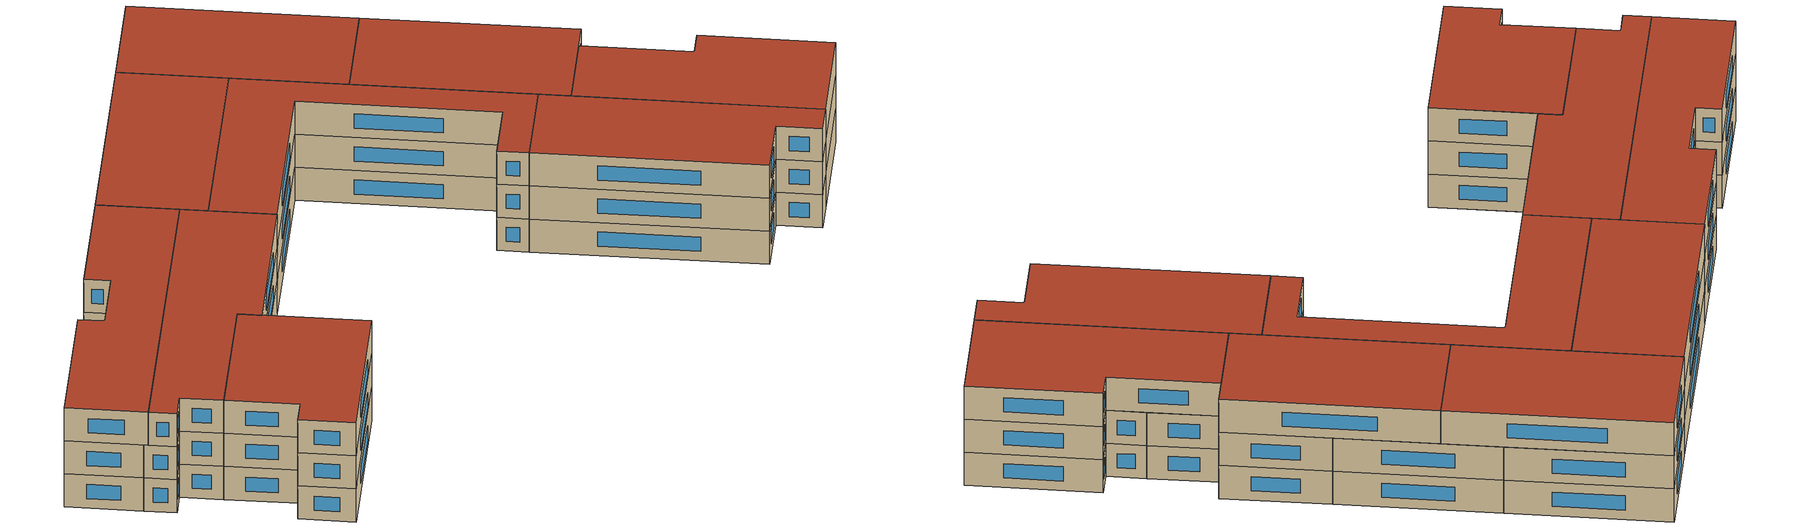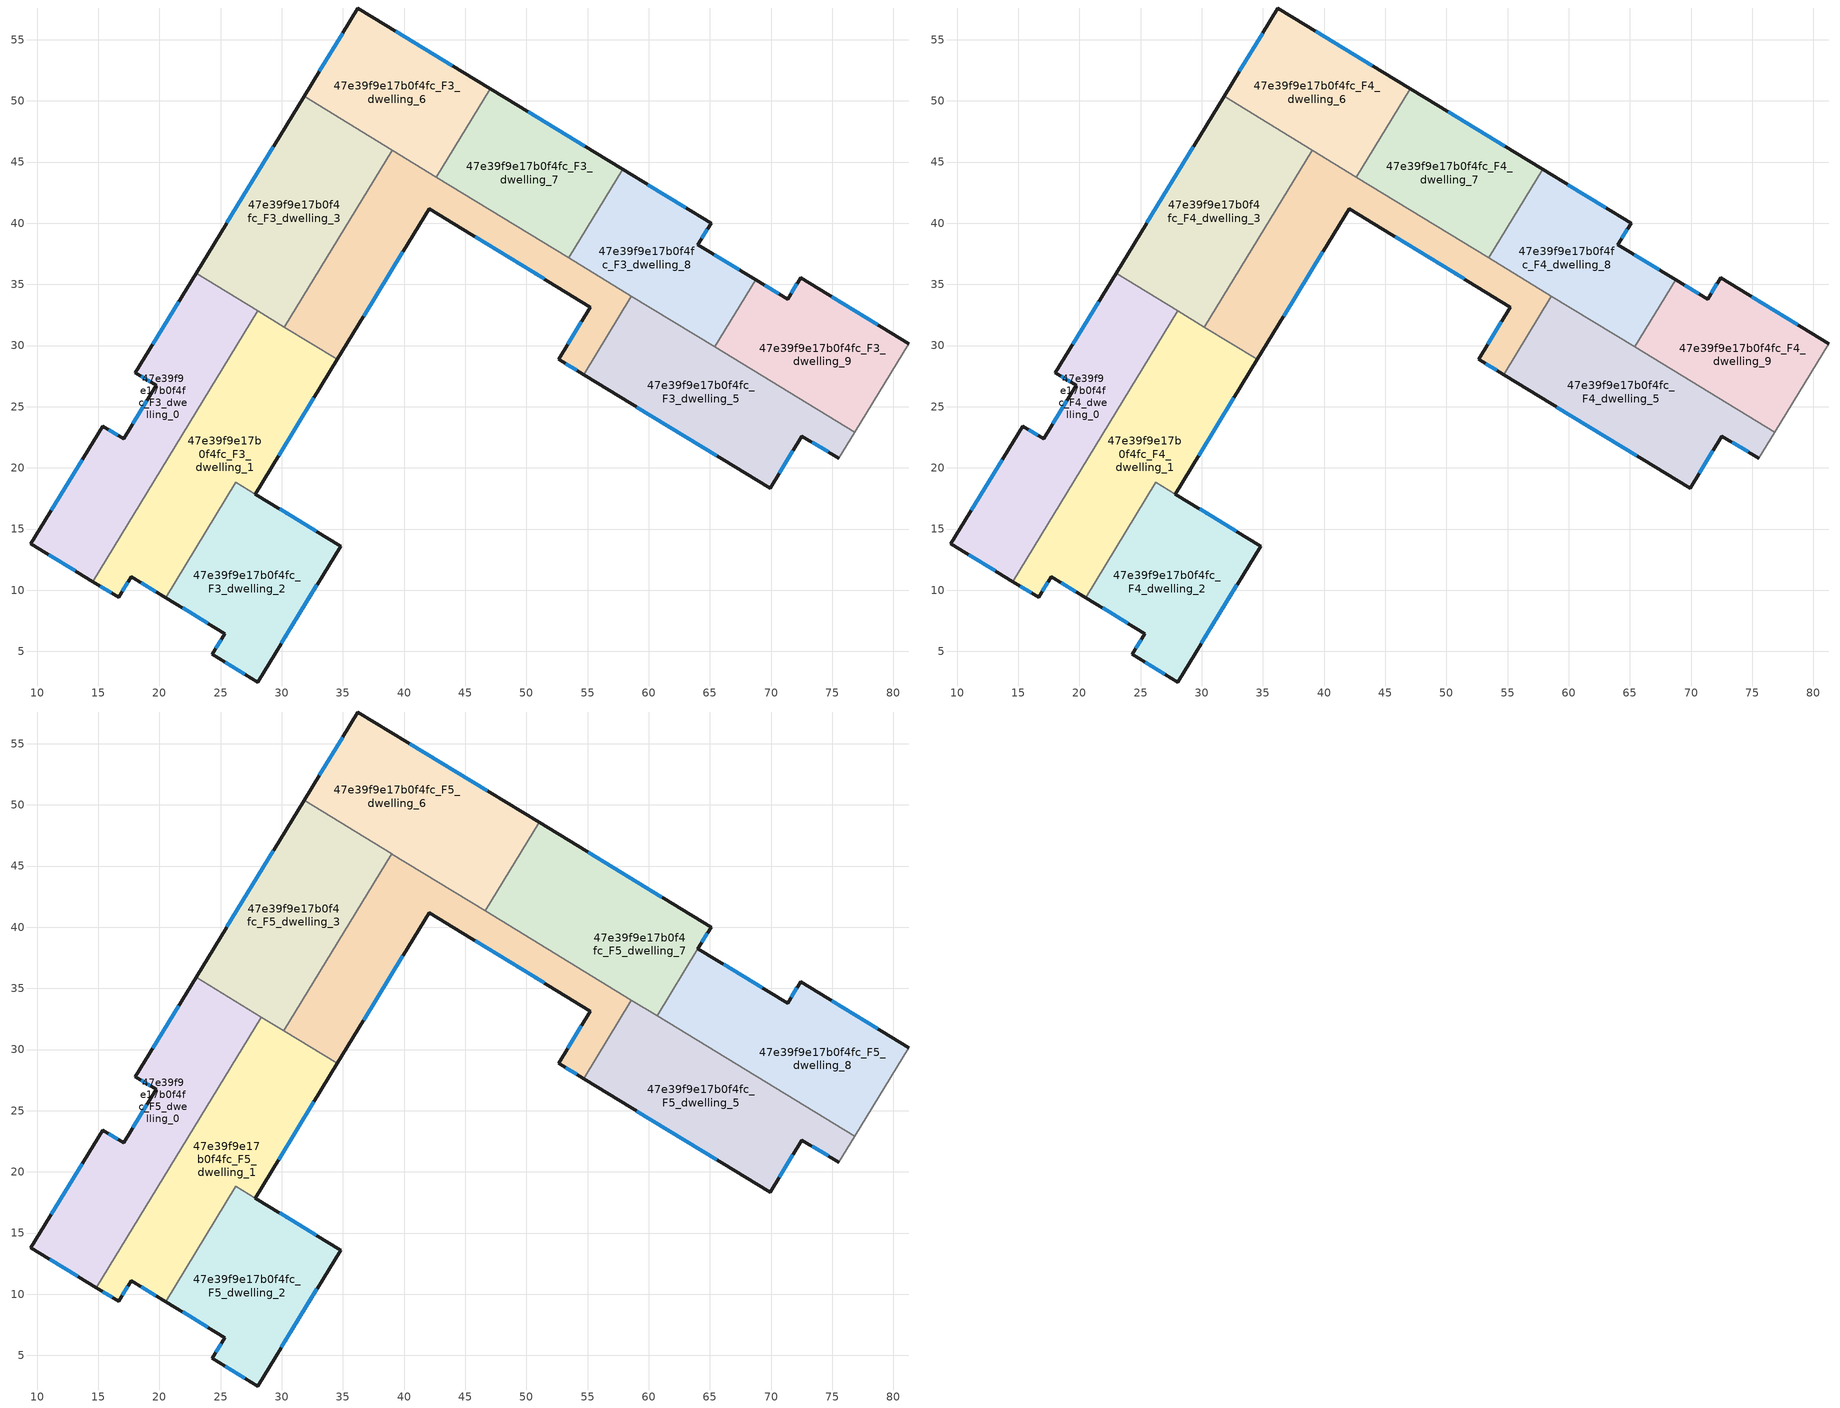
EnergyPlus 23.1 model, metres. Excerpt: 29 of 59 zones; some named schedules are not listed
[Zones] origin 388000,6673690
47e39f9e17b0f4fc_F3_dwelling_0
 floor to 47e39f9e17b0f4fc_F2_dwelling_0 (EU_floor_Construction): 28.04,32.83 14.55,10.71 9.5,13.79 15.37,23.41 17.08,22.37 19.75,26.74 18.04,27.79 23,35.91 z9
 wall outside (EU_wall_Construction): 23,35.91 18.04,27.79 19.75,26.74 17.08,22.37 15.37,23.41 9.5,13.79 14.55,10.71 z9:12
 wall to 47e39f9e17b0f4fc_F3_dwelling_1 (EU_wall_Construction): 14.55,10.71 28.04,32.83 z9:12
 wall to 47e39f9e17b0f4fc_F3_dwelling_3 (EU_wall_Construction): 28.04,32.83 23,35.91 z9:12
 window (EU_Window_Construction): 18.98,25.49 17.84,23.62 / 18.53,27.49 19.26,27.04 / 21.58,33.59 19.46,30.11 / 10.94,12.91 13.11,11.59 / 13.69,20.66 11.18,16.54 / 16.59,22.66 15.86,23.11 z9.86:11.14
47e39f9e17b0f4fc_F3_dwelling_1
 floor to 47e39f9e17b0f4fc_F2_dwelling_1 (EU_floor_Construction): 34.54,28.87 27.83,17.86 26.26,18.82 20.51,9.4 17.69,11.11 16.66,9.42 14.55,10.71 28.04,32.83 z9
 wall outside (EU_wall_Construction): 27.83,17.86 34.54,28.87 / 14.55,10.71 16.66,9.42 17.69,11.11 20.51,9.4 z9:12
 wall to 47e39f9e17b0f4fc_F3_dwelling_2 (EU_wall_Construction): 20.51,9.4 26.26,18.82 27.83,17.86 z9:12
 wall to 47e39f9e17b0f4fc_F3_dwelling_4 (EU_wall_Construction): 34.54,28.87 30.2,31.51 z9:12
 wall to 47e39f9e17b0f4fc_F3_dwelling_3 (EU_wall_Construction): 30.2,31.51 28.04,32.83 z9:12
 window (EU_Window_Construction): 29.75,21.01 32.63,25.72 / 18.5,10.62 19.7,9.89 / 16.95,9.91 17.4,10.63 / 15.15,10.34 16.06,9.79 z9.86:11.14
47e39f9e17b0f4fc_F3_dwelling_2
 floor to 47e39f9e17b0f4fc_F2_dwelling_2 (EU_floor_Construction): 34.8,13.61 28.02,2.5 24.31,4.76 25.34,6.45 20.51,9.4 26.26,18.82 z9
 wall outside (EU_wall_Construction): 20.51,9.4 25.34,6.45 24.31,4.76 28.02,2.5 34.8,13.61 27.83,17.86 z9:12
 window (EU_Window_Construction): 29.96,5.67 32.87,10.44 / 25.37,4.11 26.96,3.14 / 25.05,5.97 24.61,5.24 / 21.89,8.55 23.96,7.29 / 32.81,14.83 29.83,16.65 z9.86:11.14
47e39f9e17b0f4fc_F3_dwelling_3
 floor to 47e39f9e17b0f4fc_F2_dwelling_3 (EU_floor_Construction): 39.02,45.98 30.2,31.51 23,35.91 31.82,50.37 z9
 wall outside (EU_wall_Construction): 31.82,50.37 23,35.91 z9:12
 wall to 47e39f9e17b0f4fc_F3_dwelling_4 (EU_wall_Construction): 30.2,31.51 39.02,45.98 z9:12
 wall to 47e39f9e17b0f4fc_F3_dwelling_6 (EU_wall_Construction): 39.02,45.98 31.82,50.37 z9:12
 window (EU_Window_Construction): 29.3,46.24 25.52,40.04 z9.86:11.14
47e39f9e17b0f4fc_F3_dwelling_4
 floor to 47e39f9e17b0f4fc_F2_dwelling_4 (EU_floor_Construction): 58.59,34.04 54.68,27.63 52.64,28.87 55.23,33.14 42.05,41.18 34.54,28.87 30.2,31.51 39.02,45.98 z9
 wall outside (EU_wall_Construction): 34.54,28.87 42.05,41.18 55.23,33.14 52.64,28.87 54.68,27.63 z9:12
 wall to 47e39f9e17b0f4fc_F3_dwelling_5 (EU_wall_Construction): 54.68,27.63 58.59,34.04 z9:12
 wall to 47e39f9e17b0f4fc_F3_dwelling_7 (EU_wall_Construction): 53.45,37.18 42.64,43.77 z9:12
 wall to 47e39f9e17b0f4fc_F3_dwelling_6 (EU_wall_Construction): 42.64,43.77 39.02,45.98 z9:12
 wall to 47e39f9e17b0f4fc_F3_dwelling_8 (EU_wall_Construction): 58.59,34.04 53.45,37.18 z9:12
 window (EU_Window_Construction): 36.69,32.38 39.91,37.66 / 53.22,28.52 54.1,27.98 / 54.49,31.92 53.38,30.09 / 45.82,38.89 51.47,35.44 z9.86:11.14
47e39f9e17b0f4fc_F3_dwelling_5
 floor to 47e39f9e17b0f4fc_F2_dwelling_5 (EU_floor_Construction): 76.82,22.92 75.51,20.78 72.53,22.6 69.92,18.33 54.68,27.63 58.59,34.04 z9
 wall outside (EU_wall_Construction): 54.68,27.63 69.92,18.33 72.53,22.6 75.51,20.78 z9:12
 wall adiabatic (EU_wall_Construction): 75.51,20.78 76.82,22.92 z9:12
 wall to 47e39f9e17b0f4fc_F3_dwelling_9 (EU_wall_Construction): 76.82,22.92 65.39,29.9 z9:12
 wall to 47e39f9e17b0f4fc_F3_dwelling_8 (EU_wall_Construction): 65.39,29.9 58.59,34.04 z9:12
 window (EU_Window_Construction): 73.38,22.08 74.66,21.3 / 70.67,19.55 71.78,21.38 / 59.03,24.97 65.57,20.99 z9.86:11.14
47e39f9e17b0f4fc_F3_dwelling_6
 floor to 47e39f9e17b0f4fc_F2_dwelling_6 (EU_floor_Construction): 47.04,51 42.64,43.77 31.82,50.37 36.23,57.59 z9
 wall outside (EU_wall_Construction): 47.04,51 36.23,57.59 31.82,50.37 z9:12
 wall to 47e39f9e17b0f4fc_F3_dwelling_7 (EU_wall_Construction): 42.64,43.77 47.04,51 z9:12
 window (EU_Window_Construction): 34.97,55.53 33.08,52.43 / 43.95,52.88 39.32,55.71 z9.86:11.14
47e39f9e17b0f4fc_F3_dwelling_7
 floor to 47e39f9e17b0f4fc_F2_dwelling_7 (EU_floor_Construction): 57.86,44.41 53.45,37.18 42.64,43.77 47.04,51 z9
 wall outside (EU_wall_Construction): 57.86,44.41 47.04,51 z9:12
 wall to 47e39f9e17b0f4fc_F3_dwelling_8 (EU_wall_Construction): 53.45,37.18 57.86,44.41 z9:12
 window (EU_Window_Construction): 54.77,46.29 50.13,49.12 z9.86:11.14
47e39f9e17b0f4fc_F3_dwelling_8
 floor to 47e39f9e17b0f4fc_F2_dwelling_8 (EU_floor_Construction): 65.09,40 64.02,38.25 68.74,35.38 65.39,29.9 53.45,37.18 57.86,44.41 z9
 wall outside (EU_wall_Construction): 68.74,35.38 64.02,38.25 65.09,40 57.86,44.41 z9:12
 wall to 47e39f9e17b0f4fc_F3_dwelling_9 (EU_wall_Construction): 65.39,29.9 68.74,35.38 z9:12
 window (EU_Window_Construction): 63.02,41.26 59.92,43.15 / 64.33,38.75 64.79,39.5 / 67.39,36.2 65.37,37.43 z9.86:11.14
47e39f9e17b0f4fc_F3_dwelling_9
 floor to 47e39f9e17b0f4fc_F2_dwelling_9 (EU_floor_Construction): 81.24,30.17 76.82,22.92 65.39,29.9 68.74,35.38 71.36,33.79 72.42,35.54 z9
 wall outside (EU_wall_Construction): 81.24,30.17 72.42,35.54 71.36,33.79 68.74,35.38 z9:12
 wall adiabatic (EU_wall_Construction): 76.82,22.92 81.24,30.17 z9:12
 window (EU_Window_Construction): 70.61,34.24 69.48,34.93 / 72.12,35.04 71.66,34.29 / 78.72,31.7 74.94,34 z9.86:11.14
47e39f9e17b0f4fc_F4_dwelling_0
 floor to 47e39f9e17b0f4fc_F3_dwelling_0 (EU_floor_Construction): 28.04,32.83 14.55,10.71 9.5,13.79 15.37,23.41 17.08,22.37 19.75,26.74 18.04,27.79 23,35.91 z12
 wall outside (EU_wall_Construction): 23,35.91 18.04,27.79 19.75,26.74 17.08,22.37 15.37,23.41 9.5,13.79 14.55,10.71 z12:15
 wall to 47e39f9e17b0f4fc_F4_dwelling_1 (EU_wall_Construction): 14.55,10.71 28.04,32.83 z12:15
 wall to 47e39f9e17b0f4fc_F4_dwelling_3 (EU_wall_Construction): 28.04,32.83 23,35.91 z12:15
 window (EU_Window_Construction): 18.98,25.49 17.84,23.62 / 18.53,27.49 19.26,27.04 / 21.58,33.59 19.46,30.11 / 10.94,12.91 13.11,11.59 / 13.69,20.66 11.18,16.54 / 16.59,22.66 15.86,23.11 z12.86:14.14
47e39f9e17b0f4fc_F4_dwelling_1
 floor to 47e39f9e17b0f4fc_F3_dwelling_1 (EU_floor_Construction): 34.54,28.87 27.83,17.86 26.26,18.82 20.51,9.4 17.69,11.11 16.66,9.42 14.55,10.71 28.04,32.83 z12
 wall outside (EU_wall_Construction): 27.83,17.86 34.54,28.87 / 14.55,10.71 16.66,9.42 17.69,11.11 20.51,9.4 z12:15
 wall to 47e39f9e17b0f4fc_F4_dwelling_2 (EU_wall_Construction): 20.51,9.4 26.26,18.82 27.83,17.86 z12:15
 wall to 47e39f9e17b0f4fc_F4_dwelling_4 (EU_wall_Construction): 34.54,28.87 30.2,31.51 z12:15
 wall to 47e39f9e17b0f4fc_F4_dwelling_3 (EU_wall_Construction): 30.2,31.51 28.04,32.83 z12:15
 window (EU_Window_Construction): 29.75,21.01 32.63,25.72 / 18.5,10.62 19.7,9.89 / 16.95,9.91 17.4,10.63 / 15.15,10.34 16.06,9.79 z12.86:14.14
47e39f9e17b0f4fc_F4_dwelling_2
 floor to 47e39f9e17b0f4fc_F3_dwelling_2 (EU_floor_Construction): 34.8,13.61 28.02,2.5 24.31,4.76 25.34,6.45 20.51,9.4 26.26,18.82 z12
 wall outside (EU_wall_Construction): 20.51,9.4 25.34,6.45 24.31,4.76 28.02,2.5 34.8,13.61 27.83,17.86 z12:15
 window (EU_Window_Construction): 29.96,5.67 32.87,10.44 / 25.37,4.11 26.96,3.14 / 25.05,5.97 24.61,5.24 / 21.89,8.55 23.96,7.29 / 32.81,14.83 29.83,16.65 z12.86:14.14
47e39f9e17b0f4fc_F4_dwelling_3
 floor to 47e39f9e17b0f4fc_F3_dwelling_3 (EU_floor_Construction): 39.02,45.98 30.2,31.51 23,35.91 31.82,50.37 z12
 wall outside (EU_wall_Construction): 31.82,50.37 23,35.91 z12:15
 wall to 47e39f9e17b0f4fc_F4_dwelling_4 (EU_wall_Construction): 30.2,31.51 39.02,45.98 z12:15
 wall to 47e39f9e17b0f4fc_F4_dwelling_6 (EU_wall_Construction): 39.02,45.98 31.82,50.37 z12:15
 window (EU_Window_Construction): 29.3,46.24 25.52,40.04 z12.86:14.14
47e39f9e17b0f4fc_F4_dwelling_4
 floor to 47e39f9e17b0f4fc_F3_dwelling_4 (EU_floor_Construction): 58.59,34.04 54.68,27.63 52.64,28.87 55.23,33.14 42.05,41.18 34.54,28.87 30.2,31.51 39.02,45.98 z12
 wall outside (EU_wall_Construction): 34.54,28.87 42.05,41.18 55.23,33.14 52.64,28.87 54.68,27.63 z12:15
 wall to 47e39f9e17b0f4fc_F4_dwelling_5 (EU_wall_Construction): 54.68,27.63 58.59,34.04 z12:15
 wall to 47e39f9e17b0f4fc_F4_dwelling_7 (EU_wall_Construction): 53.45,37.18 42.64,43.77 z12:15
 wall to 47e39f9e17b0f4fc_F4_dwelling_6 (EU_wall_Construction): 42.64,43.77 39.02,45.98 z12:15
 wall to 47e39f9e17b0f4fc_F4_dwelling_8 (EU_wall_Construction): 58.59,34.04 53.45,37.18 z12:15
 window (EU_Window_Construction): 36.69,32.38 39.91,37.66 / 53.22,28.52 54.1,27.98 / 54.49,31.92 53.38,30.09 / 45.82,38.89 51.47,35.44 z12.86:14.14
47e39f9e17b0f4fc_F4_dwelling_5
 floor to 47e39f9e17b0f4fc_F3_dwelling_5 (EU_floor_Construction): 76.82,22.92 75.51,20.78 72.53,22.6 69.92,18.33 54.68,27.63 58.59,34.04 z12
 wall outside (EU_wall_Construction): 54.68,27.63 69.92,18.33 72.53,22.6 75.51,20.78 z12:15
 wall adiabatic (EU_wall_Construction): 75.51,20.78 76.82,22.92 z12:15
 wall to 47e39f9e17b0f4fc_F4_dwelling_9 (EU_wall_Construction): 76.82,22.92 65.39,29.9 z12:15
 wall to 47e39f9e17b0f4fc_F4_dwelling_8 (EU_wall_Construction): 65.39,29.9 58.59,34.04 z12:15
 window (EU_Window_Construction): 73.38,22.08 74.66,21.3 / 70.67,19.55 71.78,21.38 / 59.03,24.97 65.57,20.99 z12.86:14.14
47e39f9e17b0f4fc_F4_dwelling_6
 floor to 47e39f9e17b0f4fc_F3_dwelling_6 (EU_floor_Construction): 47.04,51 42.64,43.77 31.82,50.37 36.23,57.59 z12
 wall outside (EU_wall_Construction): 47.04,51 36.23,57.59 31.82,50.37 z12:15
 wall to 47e39f9e17b0f4fc_F4_dwelling_7 (EU_wall_Construction): 42.64,43.77 47.04,51 z12:15
 window (EU_Window_Construction): 34.97,55.53 33.08,52.43 / 43.95,52.88 39.32,55.71 z12.86:14.14
47e39f9e17b0f4fc_F4_dwelling_7
 floor to 47e39f9e17b0f4fc_F3_dwelling_7 (EU_floor_Construction): 57.86,44.41 53.45,37.18 42.64,43.77 47.04,51 z12
 wall outside (EU_wall_Construction): 57.86,44.41 47.04,51 z12:15
 wall to 47e39f9e17b0f4fc_F4_dwelling_8 (EU_wall_Construction): 53.45,37.18 57.86,44.41 z12:15
 window (EU_Window_Construction): 54.77,46.29 50.13,49.12 z12.86:14.14
47e39f9e17b0f4fc_F4_dwelling_8
 floor to 47e39f9e17b0f4fc_F3_dwelling_8 (EU_floor_Construction): 65.09,40 64.02,38.25 68.74,35.38 65.39,29.9 53.45,37.18 57.86,44.41 z12
 wall outside (EU_wall_Construction): 68.74,35.38 64.02,38.25 65.09,40 57.86,44.41 z12:15
 wall to 47e39f9e17b0f4fc_F4_dwelling_9 (EU_wall_Construction): 65.39,29.9 68.74,35.38 z12:15
 window (EU_Window_Construction): 63.02,41.26 59.92,43.15 / 64.33,38.75 64.79,39.5 / 67.39,36.2 65.37,37.43 z12.86:14.14
47e39f9e17b0f4fc_F4_dwelling_9
 floor to 47e39f9e17b0f4fc_F3_dwelling_9 (EU_floor_Construction): 81.24,30.17 76.82,22.92 65.39,29.9 68.74,35.38 71.36,33.79 72.42,35.54 z12
 wall outside (EU_wall_Construction): 81.24,30.17 72.42,35.54 71.36,33.79 68.74,35.38 z12:15
 wall adiabatic (EU_wall_Construction): 76.82,22.92 81.24,30.17 z12:15
 window (EU_Window_Construction): 70.61,34.24 69.48,34.93 / 72.12,35.04 71.66,34.29 / 78.72,31.7 74.94,34 z12.86:14.14
47e39f9e17b0f4fc_F5_dwelling_0
 floor to 47e39f9e17b0f4fc_F4_dwelling_0 (EU_floor_Construction): 28.04,32.83 14.55,10.71 9.5,13.79 15.37,23.41 17.08,22.37 19.75,26.74 18.04,27.79 23,35.91 z15
 floor to 47e39f9e17b0f4fc_F4_dwelling_1 (EU_floor_Construction): 28.34,32.65 14.85,10.53 14.55,10.71 28.04,32.83 z15
 wall outside (EU_wall_Construction): 23,35.91 18.04,27.79 19.75,26.74 17.08,22.37 15.37,23.41 9.5,13.79 14.85,10.53 z15:18
 wall to 47e39f9e17b0f4fc_F5_dwelling_1 (EU_wall_Construction): 14.85,10.53 28.34,32.65 z15:18
 wall to 47e39f9e17b0f4fc_F5_dwelling_3 (EU_wall_Construction): 28.34,32.65 23,35.91 z15:18
 window (EU_Window_Construction): 13.69,20.66 11.18,16.54 / 16.59,22.66 15.86,23.11 / 18.98,25.49 17.84,23.62 / 18.53,27.49 19.26,27.04 / 21.58,33.59 19.46,30.11 / 11.03,12.86 13.32,11.46 z15.86:17.14
 roof outside (EU_roof_Construction): 14.85,10.53 28.34,32.65 23,35.91 18.04,27.79 19.75,26.74 17.08,22.37 15.37,23.41 9.5,13.79 z18
47e39f9e17b0f4fc_F5_dwelling_1
 floor to 47e39f9e17b0f4fc_F4_dwelling_1 (EU_floor_Construction): 34.54,28.87 27.83,17.86 26.26,18.82 20.51,9.4 17.69,11.11 16.66,9.42 14.85,10.53 28.34,32.65 z15
 wall outside (EU_wall_Construction): 27.83,17.86 34.54,28.87 / 14.85,10.53 16.66,9.42 17.69,11.11 20.51,9.4 z15:18
 wall to 47e39f9e17b0f4fc_F5_dwelling_2 (EU_wall_Construction): 20.51,9.4 26.26,18.82 27.83,17.86 z15:18
 wall to 47e39f9e17b0f4fc_F5_dwelling_4 (EU_wall_Construction): 34.54,28.87 30.15,31.55 z15:18
 wall to 47e39f9e17b0f4fc_F5_dwelling_3 (EU_wall_Construction): 30.15,31.54 28.34,32.65 z15:18
 window (EU_Window_Construction): 29.75,21.01 32.63,25.72 / 18.5,10.62 19.7,9.89 / 16.95,9.91 17.4,10.63 / 15.37,10.21 16.14,9.74 z15.86:17.14
 roof outside (EU_roof_Construction): 27.83,17.86 34.54,28.87 28.34,32.65 14.85,10.53 16.66,9.42 17.69,11.11 20.51,9.4 26.26,18.82 z18
47e39f9e17b0f4fc_F5_dwelling_2
 floor to 47e39f9e17b0f4fc_F4_dwelling_2 (EU_floor_Construction): 34.8,13.61 28.02,2.5 24.31,4.76 25.34,6.45 20.51,9.4 26.26,18.82 z15
 wall outside (EU_wall_Construction): 20.51,9.4 25.34,6.45 24.31,4.76 28.02,2.5 34.8,13.61 27.83,17.86 z15:18
 window (EU_Window_Construction): 29.96,5.67 32.87,10.44 / 25.37,4.11 26.96,3.14 / 25.05,5.97 24.61,5.24 / 21.89,8.55 23.96,7.29 / 32.81,14.83 29.83,16.65 z15.86:17.14
 roof outside (EU_roof_Construction): 28.02,2.5 34.8,13.61 26.26,18.82 20.51,9.4 25.34,6.45 24.31,4.76 z18
47e39f9e17b0f4fc_F5_dwelling_3
 floor to 47e39f9e17b0f4fc_F4_dwelling_3 (EU_floor_Construction): 38.97,46.01 30.15,31.55 23,35.91 31.82,50.37 z15
 wall outside (EU_wall_Construction): 31.82,50.37 23,35.91 z15:18
 wall to 47e39f9e17b0f4fc_F5_dwelling_4 (EU_wall_Construction): 30.15,31.54 38.97,46.01 z15:18
 wall to 47e39f9e17b0f4fc_F5_dwelling_6 (EU_wall_Construction): 38.97,46.01 31.82,50.37 z15:18
 window (EU_Window_Construction): 29.3,46.24 25.52,40.04 z15.86:17.14
 roof outside (EU_roof_Construction): 30.15,31.54 38.97,46.01 31.82,50.37 23,35.91 z18
47e39f9e17b0f4fc_F5_dwelling_4
 floor to 47e39f9e17b0f4fc_F4_dwelling_4 (EU_floor_Construction): 58.59,34.04 54.68,27.63 52.64,28.87 55.23,33.14 42.05,41.18 34.54,28.87 30.2,31.51 39.02,45.98 z15
 floor to 47e39f9e17b0f4fc_F4_dwelling_3 (EU_floor_Construction): 39.02,45.98 30.2,31.51 30.15,31.55 38.97,46.01 z15
 wall outside (EU_wall_Construction): 34.54,28.87 42.05,41.18 55.23,33.14 52.64,28.87 54.68,27.63 z15:18
 wall to 47e39f9e17b0f4fc_F5_dwelling_5 (EU_wall_Construction): 54.68,27.63 58.59,34.04 z15:18
 wall to 47e39f9e17b0f4fc_F5_dwelling_7 (EU_wall_Construction): 58.59,34.04 46.62,41.34 z15:18
 wall to 47e39f9e17b0f4fc_F5_dwelling_6 (EU_wall_Construction): 46.62,41.34 38.97,46.01 z15:18
 window (EU_Window_Construction): 36.69,32.38 39.91,37.66 / 53.22,28.52 54.1,27.98 / 54.49,31.92 53.38,30.09 / 45.82,38.89 51.47,35.44 z15.86:17.14
 roof outside (EU_roof_Construction): 54.68,27.63 58.59,34.04 38.97,46.01 30.15,31.54 34.54,28.87 42.05,41.18 55.23,33.14 52.64,28.87 z18
47e39f9e17b0f4fc_F5_dwelling_5
 floor to 47e39f9e17b0f4fc_F4_dwelling_5 (EU_floor_Construction): 76.82,22.92 75.51,20.78 72.53,22.6 69.92,18.33 54.68,27.63 58.59,34.04 z15
 wall outside (EU_wall_Construction): 54.68,27.63 69.92,18.33 72.53,22.6 75.51,20.78 z15:18
 wall adiabatic (EU_wall_Construction): 75.51,20.78 76.82,22.92 z15:18
 wall to 47e39f9e17b0f4fc_F5_dwelling_8 (EU_wall_Construction): 76.82,22.92 60.68,32.77 z15:18
 wall to 47e39f9e17b0f4fc_F5_dwelling_7 (EU_wall_Construction): 60.68,32.77 58.59,34.04 z15:18
 window (EU_Window_Construction): 73.38,22.08 74.66,21.3 / 70.67,19.55 71.78,21.38 / 59.03,24.97 65.57,20.99 z15.86:17.14
 roof outside (EU_roof_Construction): 75.51,20.78 76.82,22.92 58.59,34.04 54.68,27.63 69.92,18.33 72.53,22.6 z18
47e39f9e17b0f4fc_F5_dwelling_6
 floor to 47e39f9e17b0f4fc_F4_dwelling_6 (EU_floor_Construction): 47.04,51 42.64,43.77 31.82,50.37 36.23,57.59 z15
 floor to 47e39f9e17b0f4fc_F4_dwelling_7 (EU_floor_Construction): 51.03,48.57 46.62,41.34 42.64,43.77 47.04,51 z15
 wall outside (EU_wall_Construction): 51.03,48.57 36.23,57.59 31.82,50.37 z15:18
 wall to 47e39f9e17b0f4fc_F5_dwelling_7 (EU_wall_Construction): 46.62,41.34 51.03,48.57 z15:18
 window (EU_Window_Construction): 34.97,55.53 33.08,52.43 / 46.8,51.15 40.46,55.01 z15.86:17.14
 roof outside (EU_roof_Construction): 46.62,41.34 51.03,48.57 36.23,57.59 31.82,50.37 z18
47e39f9e17b0f4fc_F5_dwelling_7
 floor to 47e39f9e17b0f4fc_F4_dwelling_8 (EU_floor_Construction): 65.09,40 60.68,32.77 53.45,37.18 57.86,44.41 z15
 floor to 47e39f9e17b0f4fc_F4_dwelling_7 (EU_floor_Construction): 57.86,44.41 53.45,37.18 46.62,41.34 51.03,48.57 z15
 wall outside (EU_wall_Construction): 64.02,38.25 65.09,40 51.03,48.57 z15:18
 wall to 47e39f9e17b0f4fc_F5_dwelling_8 (EU_wall_Construction): 60.68,32.77 64.02,38.25 z15:18
 window (EU_Window_Construction): 61.07,42.45 55.05,46.12 / 64.33,38.75 64.79,39.5 z15.86:17.14
 roof outside (EU_roof_Construction): 60.68,32.77 65.09,40 51.03,48.57 46.62,41.34 z18
47e39f9e17b0f4fc_F5_dwelling_8
 floor to 47e39f9e17b0f4fc_F4_dwelling_8 (EU_floor_Construction): 68.74,35.38 65.39,29.9 60.68,32.77 64.02,38.25 z15
 floor to 47e39f9e17b0f4fc_F4_dwelling_9 (EU_floor_Construction): 81.24,30.17 76.82,22.92 65.39,29.9 68.74,35.38 71.36,33.79 72.42,35.54 z15
 wall outside (EU_wall_Construction): 81.24,30.17 72.42,35.54 71.36,33.79 64.02,38.25 z15:18
 wall adiabatic (EU_wall_Construction): 76.82,22.92 81.24,30.17 z15:18
 window (EU_Window_Construction): 69.26,35.06 66.12,36.98 / 72.12,35.04 71.66,34.29 / 78.72,31.7 74.94,34 z15.86:17.14
 roof outside (EU_roof_Construction): 76.82,22.92 81.24,30.17 72.42,35.54 71.36,33.79 64.02,38.25 60.68,32.77 z18
[Building]
EU S2 Campaign: North Axis=0; Terrain=City; Solar Distribution=FullExterior
[Site:Location]
Helsinki-Vantaa.AP: Latitude=60.317; Longitude=24.963; Time Zone=2; Elevation=54.6
[SizingPeriod:WeatherFileDays]
AnnualSizingPeriod: Begin Month=1; Begin Day of Month=1; End Month=12; End Day of Month=31; Day of Week for Start Day=Monday; Use Weather File Daylight Saving Period=No; Use Weather File Rain and Snow Indicators=No
[MATERIAL]
EU_InternalMass_Material: Roughness=MediumRough; Thickness=0.1; Conductivity=1; Density=1800; Specific Heat=900; Thermal Absorptance=0.9; Solar Absorptance=0.7; Visible Absorptance=0.7
[MATERIAL:NOMASS] Roughness=MediumRough; Thermal Absorptance=0.9; Solar Absorptance=0.7; Visible Absorptance=0.7
Name | Thermal Resistance
EU_wall_NoMass | 5.91765
EU_roof_NoMass | 11.1778
EU_floor_NoMass | 6.2875
[WINDOWMATERIAL:SIMPLEGLAZINGSYSTEM]
EU_Window_SimpleGlazing: UFactor=0.994035; Solar Heat Gain Coefficient=0.7; Visible Transmittance=0.7
[CONSTRUCTION]
EU_wall_Construction: EU_wall_NoMass
EU_roof_Construction: EU_roof_NoMass
EU_floor_Construction: EU_floor_NoMass
EU_Window_Construction: EU_Window_SimpleGlazing
EU_InternalMass_Construction: EU_InternalMass_Material
[ZONE] Type=1; Multiplier=1; Ceiling Height=autocalculate; Floor Area=autocalculate; Part of Total Floor Area=Yes
Name | Volume
47e39f9e17b0f4fc_F3_dwelling_0; 47e39f9e17b0f4fc_F4_dwelling_0 | 428.832
47e39f9e17b0f4fc_F5_dwelling_0 | 455.975
47e39f9e17b0f4fc_F3_dwelling_1; 47e39f9e17b0f4fc_F4_dwelling_1 | 500.222
47e39f9e17b0f4fc_F5_dwelling_1 | 473.076
47e39f9e17b0f4fc_F3_dwelling_2; 47e39f9e17b0f4fc_F4_dwelling_2; 47e39f9e17b0f4fc_F5_dwelling_2 | 357.409
47e39f9e17b0f4fc_F3_dwelling_3; 47e39f9e17b0f4fc_F4_dwelling_3 | 428.802
47e39f9e17b0f4fc_F5_dwelling_3 | 425.769
47e39f9e17b0f4fc_F3_dwelling_4; 47e39f9e17b0f4fc_F4_dwelling_4 | 428.808
47e39f9e17b0f4fc_F5_dwelling_4 | 431.838
47e39f9e17b0f4fc_F3_dwelling_5; 47e39f9e17b0f4fc_F4_dwelling_5; 47e39f9e17b0f4fc_F5_dwelling_5 | 428.761
47e39f9e17b0f4fc_F3_dwelling_6; 47e39f9e17b0f4fc_F4_dwelling_6 | 321.594
47e39f9e17b0f4fc_F5_dwelling_6 | 440.155
47e39f9e17b0f4fc_F3_dwelling_7; 47e39f9e17b0f4fc_F4_dwelling_7 | 321.639
47e39f9e17b0f4fc_F5_dwelling_7 | 418.388
47e39f9e17b0f4fc_F3_dwelling_8; 47e39f9e17b0f4fc_F4_dwelling_8 | 321.632
47e39f9e17b0f4fc_F5_dwelling_8 | 427.951
47e39f9e17b0f4fc_F3_dwelling_9; 47e39f9e17b0f4fc_F4_dwelling_9 | 321.63
[INTERNALMASS] Construction=EU_InternalMass_Construction
Name | Zone or ZoneList | Surface Area
47e39f9e17b0f4fc_F3_dwelling_0_EU_InternalMass | 47e39f9e17b0f4fc_F3_dwelling_0 | 142.944
47e39f9e17b0f4fc_F3_dwelling_1_EU_InternalMass | 47e39f9e17b0f4fc_F3_dwelling_1 | 166.741
47e39f9e17b0f4fc_F3_dwelling_2_EU_InternalMass | 47e39f9e17b0f4fc_F3_dwelling_2 | 119.136
47e39f9e17b0f4fc_F3_dwelling_3_EU_InternalMass | 47e39f9e17b0f4fc_F3_dwelling_3 | 142.934
47e39f9e17b0f4fc_F3_dwelling_4_EU_InternalMass | 47e39f9e17b0f4fc_F3_dwelling_4 | 142.936
47e39f9e17b0f4fc_F3_dwelling_5_EU_InternalMass | 47e39f9e17b0f4fc_F3_dwelling_5 | 142.92
47e39f9e17b0f4fc_F3_dwelling_6_EU_InternalMass | 47e39f9e17b0f4fc_F3_dwelling_6 | 107.198
47e39f9e17b0f4fc_F3_dwelling_7_EU_InternalMass | 47e39f9e17b0f4fc_F3_dwelling_7 | 107.213
47e39f9e17b0f4fc_F3_dwelling_8_EU_InternalMass | 47e39f9e17b0f4fc_F3_dwelling_8 | 107.211
47e39f9e17b0f4fc_F3_dwelling_9_EU_InternalMass | 47e39f9e17b0f4fc_F3_dwelling_9 | 107.21
47e39f9e17b0f4fc_F4_dwelling_0_EU_InternalMass | 47e39f9e17b0f4fc_F4_dwelling_0 | 142.944
47e39f9e17b0f4fc_F4_dwelling_1_EU_InternalMass | 47e39f9e17b0f4fc_F4_dwelling_1 | 166.741
47e39f9e17b0f4fc_F4_dwelling_2_EU_InternalMass | 47e39f9e17b0f4fc_F4_dwelling_2 | 119.136
47e39f9e17b0f4fc_F4_dwelling_3_EU_InternalMass | 47e39f9e17b0f4fc_F4_dwelling_3 | 142.934
47e39f9e17b0f4fc_F4_dwelling_4_EU_InternalMass | 47e39f9e17b0f4fc_F4_dwelling_4 | 142.936
47e39f9e17b0f4fc_F4_dwelling_5_EU_InternalMass | 47e39f9e17b0f4fc_F4_dwelling_5 | 142.92
47e39f9e17b0f4fc_F4_dwelling_6_EU_InternalMass | 47e39f9e17b0f4fc_F4_dwelling_6 | 107.198
47e39f9e17b0f4fc_F4_dwelling_7_EU_InternalMass | 47e39f9e17b0f4fc_F4_dwelling_7 | 107.213
47e39f9e17b0f4fc_F4_dwelling_8_EU_InternalMass | 47e39f9e17b0f4fc_F4_dwelling_8 | 107.211
47e39f9e17b0f4fc_F4_dwelling_9_EU_InternalMass | 47e39f9e17b0f4fc_F4_dwelling_9 | 107.21
47e39f9e17b0f4fc_F5_dwelling_0_EU_InternalMass | 47e39f9e17b0f4fc_F5_dwelling_0 | 152.013
47e39f9e17b0f4fc_F5_dwelling_1_EU_InternalMass | 47e39f9e17b0f4fc_F5_dwelling_1 | 157.672
47e39f9e17b0f4fc_F5_dwelling_2_EU_InternalMass | 47e39f9e17b0f4fc_F5_dwelling_2 | 119.136
47e39f9e17b0f4fc_F5_dwelling_3_EU_InternalMass | 47e39f9e17b0f4fc_F5_dwelling_3 | 141.923
47e39f9e17b0f4fc_F5_dwelling_4_EU_InternalMass | 47e39f9e17b0f4fc_F5_dwelling_4 | 143.946
47e39f9e17b0f4fc_F5_dwelling_5_EU_InternalMass | 47e39f9e17b0f4fc_F5_dwelling_5 | 142.92
47e39f9e17b0f4fc_F5_dwelling_6_EU_InternalMass | 47e39f9e17b0f4fc_F5_dwelling_6 | 146.718
47e39f9e17b0f4fc_F5_dwelling_7_EU_InternalMass | 47e39f9e17b0f4fc_F5_dwelling_7 | 139.465
47e39f9e17b0f4fc_F5_dwelling_8_EU_InternalMass | 47e39f9e17b0f4fc_F5_dwelling_8 | 142.651
[OTHEREQUIPMENT] Fuel Type=Electricity; Design Level Calculation Method=Watts/Area; Power per Zone Floor Area=1; Fraction Latent=0; Fraction Radiant=0; Fraction Lost=0; Carbon Dioxide Generation Rate=0; EndUse Subcategory=EU_Step8_InternalGains
Name | Zone or ZoneList or Space or SpaceList | Schedule
EU_Step8_InternalGain_47e39f9e17b0f4fc_F3_dwelling_0_f000 | 47e39f9e17b0f4fc_F3_dwelling_0 | EU_Step8_GainSchedule_47e39f9e17b0f4fc_F3_dwelling_0_f000
EU_Step8_InternalGain_47e39f9e17b0f4fc_F3_dwelling_1_f000 | 47e39f9e17b0f4fc_F3_dwelling_1 | EU_Step8_GainSchedule_47e39f9e17b0f4fc_F3_dwelling_1_f000
EU_Step8_InternalGain_47e39f9e17b0f4fc_F3_dwelling_2_f000 | 47e39f9e17b0f4fc_F3_dwelling_2 | EU_Step8_GainSchedule_47e39f9e17b0f4fc_F3_dwelling_2_f000
EU_Step8_InternalGain_47e39f9e17b0f4fc_F3_dwelling_3_f000 | 47e39f9e17b0f4fc_F3_dwelling_3 | EU_Step8_GainSchedule_47e39f9e17b0f4fc_F3_dwelling_3_f000
EU_Step8_InternalGain_47e39f9e17b0f4fc_F3_dwelling_4_f000 | 47e39f9e17b0f4fc_F3_dwelling_4 | EU_Step8_GainSchedule_47e39f9e17b0f4fc_F3_dwelling_4_f000
EU_Step8_InternalGain_47e39f9e17b0f4fc_F3_dwelling_5_f000 | 47e39f9e17b0f4fc_F3_dwelling_5 | EU_Step8_GainSchedule_47e39f9e17b0f4fc_F3_dwelling_5_f000
EU_Step8_InternalGain_47e39f9e17b0f4fc_F3_dwelling_6_f000 | 47e39f9e17b0f4fc_F3_dwelling_6 | EU_Step8_GainSchedule_47e39f9e17b0f4fc_F3_dwelling_6_f000
EU_Step8_InternalGain_47e39f9e17b0f4fc_F3_dwelling_7_f000 | 47e39f9e17b0f4fc_F3_dwelling_7 | EU_Step8_GainSchedule_47e39f9e17b0f4fc_F3_dwelling_7_f000
EU_Step8_InternalGain_47e39f9e17b0f4fc_F3_dwelling_8_f000 | 47e39f9e17b0f4fc_F3_dwelling_8 | EU_Step8_GainSchedule_47e39f9e17b0f4fc_F3_dwelling_8_f000
EU_Step8_InternalGain_47e39f9e17b0f4fc_F3_dwelling_9_f000 | 47e39f9e17b0f4fc_F3_dwelling_9 | EU_Step8_GainSchedule_47e39f9e17b0f4fc_F3_dwelling_9_f000
EU_Step8_InternalGain_47e39f9e17b0f4fc_F4_dwelling_0_f000 | 47e39f9e17b0f4fc_F4_dwelling_0 | EU_Step8_GainSchedule_47e39f9e17b0f4fc_F4_dwelling_0_f000
EU_Step8_InternalGain_47e39f9e17b0f4fc_F4_dwelling_1_f000 | 47e39f9e17b0f4fc_F4_dwelling_1 | EU_Step8_GainSchedule_47e39f9e17b0f4fc_F4_dwelling_1_f000
EU_Step8_InternalGain_47e39f9e17b0f4fc_F4_dwelling_2_f000 | 47e39f9e17b0f4fc_F4_dwelling_2 | EU_Step8_GainSchedule_47e39f9e17b0f4fc_F4_dwelling_2_f000
EU_Step8_InternalGain_47e39f9e17b0f4fc_F4_dwelling_3_f000 | 47e39f9e17b0f4fc_F4_dwelling_3 | EU_Step8_GainSchedule_47e39f9e17b0f4fc_F4_dwelling_3_f000
EU_Step8_InternalGain_47e39f9e17b0f4fc_F4_dwelling_4_f000 | 47e39f9e17b0f4fc_F4_dwelling_4 | EU_Step8_GainSchedule_47e39f9e17b0f4fc_F4_dwelling_4_f000
EU_Step8_InternalGain_47e39f9e17b0f4fc_F4_dwelling_5_f000 | 47e39f9e17b0f4fc_F4_dwelling_5 | EU_Step8_GainSchedule_47e39f9e17b0f4fc_F4_dwelling_5_f000
EU_Step8_InternalGain_47e39f9e17b0f4fc_F4_dwelling_6_f000 | 47e39f9e17b0f4fc_F4_dwelling_6 | EU_Step8_GainSchedule_47e39f9e17b0f4fc_F4_dwelling_6_f000
EU_Step8_InternalGain_47e39f9e17b0f4fc_F4_dwelling_7_f000 | 47e39f9e17b0f4fc_F4_dwelling_7 | EU_Step8_GainSchedule_47e39f9e17b0f4fc_F4_dwelling_7_f000
EU_Step8_InternalGain_47e39f9e17b0f4fc_F4_dwelling_8_f000 | 47e39f9e17b0f4fc_F4_dwelling_8 | EU_Step8_GainSchedule_47e39f9e17b0f4fc_F4_dwelling_8_f000
EU_Step8_InternalGain_47e39f9e17b0f4fc_F4_dwelling_9_f000 | 47e39f9e17b0f4fc_F4_dwelling_9 | EU_Step8_GainSchedule_47e39f9e17b0f4fc_F4_dwelling_9_f000
EU_Step8_InternalGain_47e39f9e17b0f4fc_F5_dwelling_0_f000 | 47e39f9e17b0f4fc_F5_dwelling_0 | EU_Step8_GainSchedule_47e39f9e17b0f4fc_F5_dwelling_0_f000
EU_Step8_InternalGain_47e39f9e17b0f4fc_F5_dwelling_1_f000 | 47e39f9e17b0f4fc_F5_dwelling_1 | EU_Step8_GainSchedule_47e39f9e17b0f4fc_F5_dwelling_1_f000
EU_Step8_InternalGain_47e39f9e17b0f4fc_F5_dwelling_2_f000 | 47e39f9e17b0f4fc_F5_dwelling_2 | EU_Step8_GainSchedule_47e39f9e17b0f4fc_F5_dwelling_2_f000
EU_Step8_InternalGain_47e39f9e17b0f4fc_F5_dwelling_3_f000 | 47e39f9e17b0f4fc_F5_dwelling_3 | EU_Step8_GainSchedule_47e39f9e17b0f4fc_F5_dwelling_3_f000
EU_Step8_InternalGain_47e39f9e17b0f4fc_F5_dwelling_4_f000 | 47e39f9e17b0f4fc_F5_dwelling_4 | EU_Step8_GainSchedule_47e39f9e17b0f4fc_F5_dwelling_4_f000
EU_Step8_InternalGain_47e39f9e17b0f4fc_F5_dwelling_5_f000 | 47e39f9e17b0f4fc_F5_dwelling_5 | EU_Step8_GainSchedule_47e39f9e17b0f4fc_F5_dwelling_5_f000
EU_Step8_InternalGain_47e39f9e17b0f4fc_F5_dwelling_6_f000 | 47e39f9e17b0f4fc_F5_dwelling_6 | EU_Step8_GainSchedule_47e39f9e17b0f4fc_F5_dwelling_6_f000
EU_Step8_InternalGain_47e39f9e17b0f4fc_F5_dwelling_7_f000 | 47e39f9e17b0f4fc_F5_dwelling_7 | EU_Step8_GainSchedule_47e39f9e17b0f4fc_F5_dwelling_7_f000
EU_Step8_InternalGain_47e39f9e17b0f4fc_F5_dwelling_8_f000 | 47e39f9e17b0f4fc_F5_dwelling_8 | EU_Step8_GainSchedule_47e39f9e17b0f4fc_F5_dwelling_8_f000
[ZONEVENTILATION:DESIGNFLOWRATE] Schedule=EU_AlwaysOn; Design Flow Rate Calculation Method=AirChanges/Hour; Air Changes per Hour=0.596421; Ventilation Type=Natural; Fan Pressure Rise=0; Fan Total Efficiency=1; Constant Term Coefficient=1; Temperature Term Coefficient=0; Velocity Term Coefficient=0; Velocity Squared Term Coefficient=0; Minimum Indoor Temperature=-100; Maximum Indoor Temperature=100; Delta Temperature=-100; Minimum Outdoor Temperature=-100; Maximum Outdoor Temperature=100; Maximum Wind Speed=40
Name | Zone or ZoneList or Space or SpaceList
EU_ConstantAir_47e39f9e17b0f4fc_F3_dwelling_0 | 47e39f9e17b0f4fc_F3_dwelling_0
EU_ConstantAir_47e39f9e17b0f4fc_F3_dwelling_1 | 47e39f9e17b0f4fc_F3_dwelling_1
EU_ConstantAir_47e39f9e17b0f4fc_F3_dwelling_2 | 47e39f9e17b0f4fc_F3_dwelling_2
EU_ConstantAir_47e39f9e17b0f4fc_F3_dwelling_3 | 47e39f9e17b0f4fc_F3_dwelling_3
EU_ConstantAir_47e39f9e17b0f4fc_F3_dwelling_4 | 47e39f9e17b0f4fc_F3_dwelling_4
EU_ConstantAir_47e39f9e17b0f4fc_F3_dwelling_5 | 47e39f9e17b0f4fc_F3_dwelling_5
EU_ConstantAir_47e39f9e17b0f4fc_F3_dwelling_6 | 47e39f9e17b0f4fc_F3_dwelling_6
EU_ConstantAir_47e39f9e17b0f4fc_F3_dwelling_7 | 47e39f9e17b0f4fc_F3_dwelling_7
EU_ConstantAir_47e39f9e17b0f4fc_F3_dwelling_8 | 47e39f9e17b0f4fc_F3_dwelling_8
EU_ConstantAir_47e39f9e17b0f4fc_F3_dwelling_9 | 47e39f9e17b0f4fc_F3_dwelling_9
EU_ConstantAir_47e39f9e17b0f4fc_F4_dwelling_0 | 47e39f9e17b0f4fc_F4_dwelling_0
EU_ConstantAir_47e39f9e17b0f4fc_F4_dwelling_1 | 47e39f9e17b0f4fc_F4_dwelling_1
EU_ConstantAir_47e39f9e17b0f4fc_F4_dwelling_2 | 47e39f9e17b0f4fc_F4_dwelling_2
EU_ConstantAir_47e39f9e17b0f4fc_F4_dwelling_3 | 47e39f9e17b0f4fc_F4_dwelling_3
EU_ConstantAir_47e39f9e17b0f4fc_F4_dwelling_4 | 47e39f9e17b0f4fc_F4_dwelling_4
EU_ConstantAir_47e39f9e17b0f4fc_F4_dwelling_5 | 47e39f9e17b0f4fc_F4_dwelling_5
EU_ConstantAir_47e39f9e17b0f4fc_F4_dwelling_6 | 47e39f9e17b0f4fc_F4_dwelling_6
EU_ConstantAir_47e39f9e17b0f4fc_F4_dwelling_7 | 47e39f9e17b0f4fc_F4_dwelling_7
EU_ConstantAir_47e39f9e17b0f4fc_F4_dwelling_8 | 47e39f9e17b0f4fc_F4_dwelling_8
EU_ConstantAir_47e39f9e17b0f4fc_F4_dwelling_9 | 47e39f9e17b0f4fc_F4_dwelling_9
EU_ConstantAir_47e39f9e17b0f4fc_F5_dwelling_0 | 47e39f9e17b0f4fc_F5_dwelling_0
EU_ConstantAir_47e39f9e17b0f4fc_F5_dwelling_1 | 47e39f9e17b0f4fc_F5_dwelling_1
EU_ConstantAir_47e39f9e17b0f4fc_F5_dwelling_2 | 47e39f9e17b0f4fc_F5_dwelling_2
EU_ConstantAir_47e39f9e17b0f4fc_F5_dwelling_3 | 47e39f9e17b0f4fc_F5_dwelling_3
EU_ConstantAir_47e39f9e17b0f4fc_F5_dwelling_4 | 47e39f9e17b0f4fc_F5_dwelling_4
EU_ConstantAir_47e39f9e17b0f4fc_F5_dwelling_5 | 47e39f9e17b0f4fc_F5_dwelling_5
EU_ConstantAir_47e39f9e17b0f4fc_F5_dwelling_6 | 47e39f9e17b0f4fc_F5_dwelling_6
EU_ConstantAir_47e39f9e17b0f4fc_F5_dwelling_7 | 47e39f9e17b0f4fc_F5_dwelling_7
EU_ConstantAir_47e39f9e17b0f4fc_F5_dwelling_8 | 47e39f9e17b0f4fc_F5_dwelling_8
[HVACTEMPLATE:ZONE:IDEALLOADSAIRSYSTEM] System Availability Schedule=EU_AlwaysOn; Maximum Heating Supply Air Temperature=50; Minimum Cooling Supply Air Temperature=13; Maximum Heating Supply Air Humidity Ratio=0.0156; Minimum Cooling Supply Air Humidity Ratio=0.0077; Heating Limit=NoLimit; Cooling Limit=NoLimit; Heating Availability Schedule=EU_AlwaysOn; Cooling Availability Schedule=EU_CoolingOff; Dehumidification Control Type=ConstantSensibleHeatRatio; Cooling Sensible Heat Ratio=0.7; Dehumidification Setpoint=60; Humidification Control Type=None; Humidification Setpoint=30; Outdoor Air Method=None; Outdoor Air Flow Rate per Person=0.00944; Outdoor Air Flow Rate per Zone Floor Area=0; Outdoor Air Flow Rate per Zone=0; Demand Controlled Ventilation Type=None; Outdoor Air Economizer Type=NoEconomizer; Heat Recovery Type=None; Sensible Heat Recovery Effectiveness=0.7; Latent Heat Recovery Effectiveness=0.65
Name | Template Thermostat
47e39f9e17b0f4fc_F3_dwelling_0 | EU_HeatOnly_47e39f9e17b0f4fc_F3_dwelling_0
47e39f9e17b0f4fc_F3_dwelling_1 | EU_HeatOnly_47e39f9e17b0f4fc_F3_dwelling_1
47e39f9e17b0f4fc_F3_dwelling_2 | EU_HeatOnly_47e39f9e17b0f4fc_F3_dwelling_2
47e39f9e17b0f4fc_F3_dwelling_3 | EU_HeatOnly_47e39f9e17b0f4fc_F3_dwelling_3
47e39f9e17b0f4fc_F3_dwelling_4 | EU_HeatOnly_47e39f9e17b0f4fc_F3_dwelling_4
47e39f9e17b0f4fc_F3_dwelling_5 | EU_HeatOnly_47e39f9e17b0f4fc_F3_dwelling_5
47e39f9e17b0f4fc_F3_dwelling_6 | EU_HeatOnly_47e39f9e17b0f4fc_F3_dwelling_6
47e39f9e17b0f4fc_F3_dwelling_7 | EU_HeatOnly_47e39f9e17b0f4fc_F3_dwelling_7
47e39f9e17b0f4fc_F3_dwelling_8 | EU_HeatOnly_47e39f9e17b0f4fc_F3_dwelling_8
47e39f9e17b0f4fc_F3_dwelling_9 | EU_HeatOnly_47e39f9e17b0f4fc_F3_dwelling_9
47e39f9e17b0f4fc_F4_dwelling_0 | EU_HeatOnly_47e39f9e17b0f4fc_F4_dwelling_0
47e39f9e17b0f4fc_F4_dwelling_1 | EU_HeatOnly_47e39f9e17b0f4fc_F4_dwelling_1
47e39f9e17b0f4fc_F4_dwelling_2 | EU_HeatOnly_47e39f9e17b0f4fc_F4_dwelling_2
47e39f9e17b0f4fc_F4_dwelling_3 | EU_HeatOnly_47e39f9e17b0f4fc_F4_dwelling_3
47e39f9e17b0f4fc_F4_dwelling_4 | EU_HeatOnly_47e39f9e17b0f4fc_F4_dwelling_4
47e39f9e17b0f4fc_F4_dwelling_5 | EU_HeatOnly_47e39f9e17b0f4fc_F4_dwelling_5
47e39f9e17b0f4fc_F4_dwelling_6 | EU_HeatOnly_47e39f9e17b0f4fc_F4_dwelling_6
47e39f9e17b0f4fc_F4_dwelling_7 | EU_HeatOnly_47e39f9e17b0f4fc_F4_dwelling_7
47e39f9e17b0f4fc_F4_dwelling_8 | EU_HeatOnly_47e39f9e17b0f4fc_F4_dwelling_8
47e39f9e17b0f4fc_F4_dwelling_9 | EU_HeatOnly_47e39f9e17b0f4fc_F4_dwelling_9
47e39f9e17b0f4fc_F5_dwelling_0 | EU_HeatOnly_47e39f9e17b0f4fc_F5_dwelling_0
47e39f9e17b0f4fc_F5_dwelling_1 | EU_HeatOnly_47e39f9e17b0f4fc_F5_dwelling_1
47e39f9e17b0f4fc_F5_dwelling_2 | EU_HeatOnly_47e39f9e17b0f4fc_F5_dwelling_2
47e39f9e17b0f4fc_F5_dwelling_3 | EU_HeatOnly_47e39f9e17b0f4fc_F5_dwelling_3
47e39f9e17b0f4fc_F5_dwelling_4 | EU_HeatOnly_47e39f9e17b0f4fc_F5_dwelling_4
47e39f9e17b0f4fc_F5_dwelling_5 | EU_HeatOnly_47e39f9e17b0f4fc_F5_dwelling_5
47e39f9e17b0f4fc_F5_dwelling_6 | EU_HeatOnly_47e39f9e17b0f4fc_F5_dwelling_6
47e39f9e17b0f4fc_F5_dwelling_7 | EU_HeatOnly_47e39f9e17b0f4fc_F5_dwelling_7
47e39f9e17b0f4fc_F5_dwelling_8 | EU_HeatOnly_47e39f9e17b0f4fc_F5_dwelling_8
[SIZING:ZONE] Zone Cooling Design Supply Air Temperature Input Method=SupplyAirTemperature; Zone Cooling Design Supply Air Temperature=13; Zone Heating Design Supply Air Temperature Input Method=SupplyAirTemperature; Zone Heating Design Supply Air Temperature=50; Zone Cooling Design Supply Air Humidity Ratio=0.008; Zone Heating Design Supply Air Humidity Ratio=0.008; Cooling Design Air Flow Method=DesignDay; Cooling Design Air Flow Rate=0; Cooling Minimum Air Flow per Zone Floor Area=0.000762; Cooling Minimum Air Flow=0; Cooling Minimum Air Flow Fraction=0.2; Heating Design Air Flow Method=DesignDay; Heating Design Air Flow Rate=0; Heating Maximum Air Flow per Zone Floor Area=0.002032; Heating Maximum Air Flow=0.141576; Heating Maximum Air Flow Fraction=0.3; Account for Dedicated Outdoor Air System=No; Dedicated Outdoor Air System Control Strategy=NeutralSupplyAir; Dedicated Outdoor Air Low Setpoint Temperature for Design=autosize; Dedicated Outdoor Air High Setpoint Temperature for Design=autosize; Zone Load Sizing Method=Sensible Load Only No Latent Load; Zone Latent Cooling Design Supply Air Humidity Ratio Input Method=HumidityRatioDifference; Zone Cooling Design Supply Air Humidity Ratio Difference=0.005; Zone Latent Heating Design Supply Air Humidity Ratio Input Method=HumidityRatioDifference; Zone Humidification Design Supply Air Humidity Ratio Difference=0.005
47e39f9e17b0f4fc_F3_dwelling_0; 47e39f9e17b0f4fc_F3_dwelling_1; 47e39f9e17b0f4fc_F3_dwelling_2; 47e39f9e17b0f4fc_F3_dwelling_3; 47e39f9e17b0f4fc_F3_dwelling_4; 47e39f9e17b0f4fc_F3_dwelling_5; 47e39f9e17b0f4fc_F3_dwelling_6; 47e39f9e17b0f4fc_F3_dwelling_7; 47e39f9e17b0f4fc_F3_dwelling_8; 47e39f9e17b0f4fc_F3_dwelling_9; 47e39f9e17b0f4fc_F4_dwelling_0; 47e39f9e17b0f4fc_F4_dwelling_1; 47e39f9e17b0f4fc_F4_dwelling_2; 47e39f9e17b0f4fc_F4_dwelling_3; 47e39f9e17b0f4fc_F4_dwelling_4; 47e39f9e17b0f4fc_F4_dwelling_5; 47e39f9e17b0f4fc_F4_dwelling_6; 47e39f9e17b0f4fc_F4_dwelling_7; 47e39f9e17b0f4fc_F4_dwelling_8; 47e39f9e17b0f4fc_F4_dwelling_9; 47e39f9e17b0f4fc_F5_dwelling_0; 47e39f9e17b0f4fc_F5_dwelling_1; 47e39f9e17b0f4fc_F5_dwelling_2; 47e39f9e17b0f4fc_F5_dwelling_3; 47e39f9e17b0f4fc_F5_dwelling_4; 47e39f9e17b0f4fc_F5_dwelling_5; 47e39f9e17b0f4fc_F5_dwelling_6; 47e39f9e17b0f4fc_F5_dwelling_7; 47e39f9e17b0f4fc_F5_dwelling_8
[SCHEDULE:FILE] Column Number=1; Rows to Skip at Top=0; Number of Hours of Data=8760; Column Separator=Comma; Interpolate to Timestep=No; Minutes per Item=60; Adjust Schedule for Daylight Savings=Yes
Name | File
EU_Step8_GainSchedule_47e39f9e17b0f4fc_F3_dwelling_0_f000 | ../../schedules/47e39f9e17b0f4fc/47e39f9e17b0f4fc_F3_dwelling_0_f000_gain.csv
EU_Step8_GainSchedule_47e39f9e17b0f4fc_F3_dwelling_1_f000 | ../../schedules/47e39f9e17b0f4fc/47e39f9e17b0f4fc_F3_dwelling_1_f000_gain.csv
EU_Step8_GainSchedule_47e39f9e17b0f4fc_F3_dwelling_2_f000 | ../../schedules/47e39f9e17b0f4fc/47e39f9e17b0f4fc_F3_dwelling_2_f000_gain.csv
EU_Step8_GainSchedule_47e39f9e17b0f4fc_F3_dwelling_3_f000 | ../../schedules/47e39f9e17b0f4fc/47e39f9e17b0f4fc_F3_dwelling_3_f000_gain.csv
EU_Step8_GainSchedule_47e39f9e17b0f4fc_F3_dwelling_4_f000 | ../../schedules/47e39f9e17b0f4fc/47e39f9e17b0f4fc_F3_dwelling_4_f000_gain.csv
EU_Step8_GainSchedule_47e39f9e17b0f4fc_F3_dwelling_5_f000 | ../../schedules/47e39f9e17b0f4fc/47e39f9e17b0f4fc_F3_dwelling_5_f000_gain.csv
EU_Step8_GainSchedule_47e39f9e17b0f4fc_F3_dwelling_6_f000 | ../../schedules/47e39f9e17b0f4fc/47e39f9e17b0f4fc_F3_dwelling_6_f000_gain.csv
EU_Step8_GainSchedule_47e39f9e17b0f4fc_F3_dwelling_7_f000 | ../../schedules/47e39f9e17b0f4fc/47e39f9e17b0f4fc_F3_dwelling_7_f000_gain.csv
EU_Step8_GainSchedule_47e39f9e17b0f4fc_F3_dwelling_8_f000 | ../../schedules/47e39f9e17b0f4fc/47e39f9e17b0f4fc_F3_dwelling_8_f000_gain.csv
EU_Step8_GainSchedule_47e39f9e17b0f4fc_F3_dwelling_9_f000 | ../../schedules/47e39f9e17b0f4fc/47e39f9e17b0f4fc_F3_dwelling_9_f000_gain.csv
EU_Step8_GainSchedule_47e39f9e17b0f4fc_F4_dwelling_0_f000 | ../../schedules/47e39f9e17b0f4fc/47e39f9e17b0f4fc_F4_dwelling_0_f000_gain.csv
EU_Step8_GainSchedule_47e39f9e17b0f4fc_F4_dwelling_1_f000 | ../../schedules/47e39f9e17b0f4fc/47e39f9e17b0f4fc_F4_dwelling_1_f000_gain.csv
EU_Step8_GainSchedule_47e39f9e17b0f4fc_F4_dwelling_2_f000 | ../../schedules/47e39f9e17b0f4fc/47e39f9e17b0f4fc_F4_dwelling_2_f000_gain.csv
EU_Step8_GainSchedule_47e39f9e17b0f4fc_F4_dwelling_3_f000 | ../../schedules/47e39f9e17b0f4fc/47e39f9e17b0f4fc_F4_dwelling_3_f000_gain.csv
EU_Step8_GainSchedule_47e39f9e17b0f4fc_F4_dwelling_4_f000 | ../../schedules/47e39f9e17b0f4fc/47e39f9e17b0f4fc_F4_dwelling_4_f000_gain.csv
